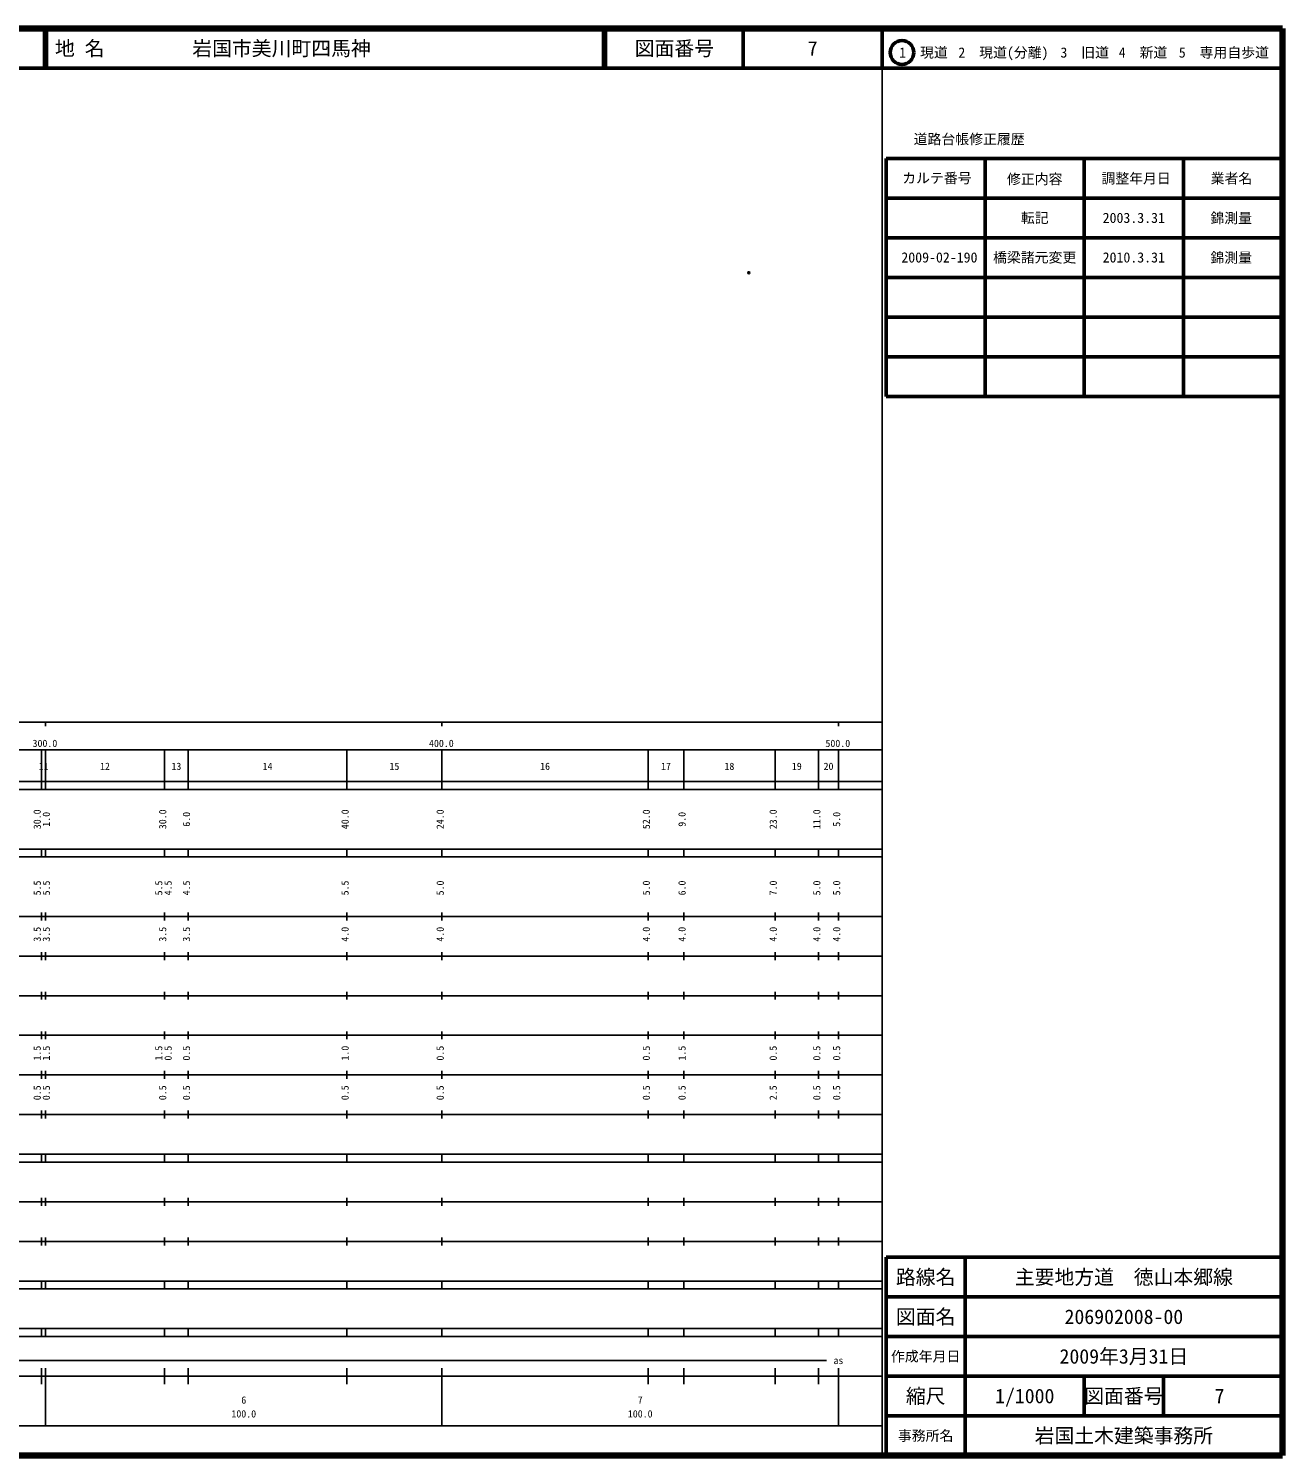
# Model space of a CAD drawing. Units: millimetres on the paper. Extents: x 40 to 680, y 20 to 380.
# Drawn here: x 363.7 to 680, y 20 to 380 of the extents above; entities that cross this region are included whole.
import ezdxf
from ezdxf.enums import TextEntityAlignment as Align

# ---------------------------------------------------------------- set-up
doc = ezdxf.new("R2010")
doc.units = ezdxf.units.MM
doc.header["$PDMODE"] = 32
doc.header["$PDSIZE"] = 0.5
doc.layers.add('M-OTRS', color=6, linetype='Continuous')
doc.layers.add('M-TTL-TXT', color=7, linetype='Continuous')
for name, color, linetype, lineweight in [('M-TTL', 2, 'Continuous', 140), ('M-TTL-BAND', 7, 'Continuous', 25), ('M-TTL-FRAM', 2, 'Continuous', 50), ('M-TTL-LINE', 7, 'Continuous', 50)]:
    doc.layers.add(name, color=color, linetype=linetype, lineweight=lineweight)
doc.styles.add('ＭＳ ゴシック', font='')
doc.styles.get('ＭＳ ゴシック').set_extended_font_data('MS Gothic')

msp = doc.modelspace()

# ---------------------------------------------------------------- linework, layer by layer
at = {"layer": 'M-OTRS'}
msp.add_point((545.38, 318.405), dxfattribs=at)
at = {"layer": 'M-TTL'}
for p, q in [((680, 380), (40, 380)), ((680, 20), (680, 380)), ((40, 20), (680, 20))]:
    msp.add_line(p, q, dxfattribs=at)
at = {"layer": 'M-TTL-BAND'}
for p, q in [((579, 20), (579, 370)), ((40, 205), (579, 205)), ((368, 205), (368, 204)), ((468, 205), (468, 204)), ((568, 205), (568, 204)), ((68, 198), (579, 198)), ((367, 188), (367, 198)), ((368, 188), (368, 198)), ((398, 188), (398, 198)), ((404, 188), (404, 198)), ((444, 188), (444, 198)), ((468, 188), (468, 198)), ((520, 188), (520, 198)), ((529, 188), (529, 198)), ((552, 188), (552, 198)), ((563, 188), (563, 198)), ((568, 188), (568, 198)), ((40, 190), (579, 190)), ((40, 188), (579, 188)), ((40, 173), (579, 173)), ((367, 171), (367, 173)), ((368, 171), (368, 173)), ((398, 171), (398, 173)), ((404, 171), (404, 173)), ((444, 171), (444, 173)), ((468, 171), (468, 173)), ((520, 171), (520, 173)), ((529, 171), (529, 173)), ((552, 171), (552, 173)), ((563, 171), (563, 173)), ((568, 171), (568, 173)), ((40, 171), (579, 171)), ((40, 156), (579, 156)), ((367, 155), (367, 157)), ((368, 155), (368, 157)), ((398, 155), (398, 157)), ((404, 155), (404, 157)), ((444, 155), (444, 157)), ((468, 155), (468, 157)), ((520, 155), (520, 157)), ((529, 155), (529, 157)), ((552, 155), (552, 157)), ((563, 155), (563, 157)), ((568, 155), (568, 157)), ((46, 146), (579, 146)), ((367, 145), (367, 147)), ((368, 145), (368, 147)), ((398, 145), (398, 147)), ((404, 145), (404, 147)), ((444, 145), (444, 147)), ((468, 145), (468, 147)), ((520, 145), (520, 147)), ((529, 145), (529, 147)), ((552, 145), (552, 147)), ((563, 145), (563, 147)), ((568, 145), (568, 147)), ((367, 135), (367, 137)), ((368, 135), (368, 137)), ((398, 135), (398, 137)), ((404, 135), (404, 137)), ((444, 135), (444, 137)), ((468, 135), (468, 137)), ((520, 135), (520, 137)), ((529, 135), (529, 137)), ((552, 135), (552, 137)), ((563, 135), (563, 137)), ((568, 135), (568, 137)), ((52, 136), (579, 136)), ((46, 126), (579, 126)), ((367, 125), (367, 127)), ((368, 125), (368, 127)), ((398, 125), (398, 127)), ((404, 125), (404, 127)), ((444, 125), (444, 127)), ((468, 125), (468, 127)), ((520, 125), (520, 127)), ((529, 125), (529, 127)), ((552, 125), (552, 127)), ((563, 125), (563, 127)), ((568, 125), (568, 127)), ((52, 116), (579, 116)), ((367, 115), (367, 117)), ((368, 115), (368, 117)), ((398, 115), (398, 117)), ((404, 115), (404, 117)), ((444, 115), (444, 117)), ((468, 115), (468, 117)), ((520, 115), (520, 117)), ((529, 115), (529, 117)), ((552, 115), (552, 117)), ((563, 115), (563, 117)), ((568, 115), (568, 117)), ((46, 106), (579, 106)), ((367, 105), (367, 107)), ((368, 105), (368, 107)), ((398, 105), (398, 107)), ((404, 105), (404, 107)), ((444, 105), (444, 107)), ((468, 105), (468, 107)), ((520, 105), (520, 107)), ((529, 105), (529, 107)), ((552, 105), (552, 107)), ((563, 105), (563, 107)), ((568, 105), (568, 107)), ((40, 96), (579, 96)), ((40, 94), (579, 94)), ((367, 94), (367, 96)), ((368, 94), (368, 96)), ((398, 94), (398, 96)), ((404, 94), (404, 96)), ((444, 94), (444, 96)), ((468, 94), (468, 96)), ((520, 94), (520, 96)), ((529, 94), (529, 96)), ((552, 94), (552, 96)), ((563, 94), (563, 96)), ((568, 94), (568, 96)), ((49, 84), (579, 84)), ((367, 83), (367, 85)), ((368, 83), (368, 85)), ((398, 83), (398, 85)), ((404, 83), (404, 85)), ((444, 83), (444, 85)), ((468, 83), (468, 85)), ((520, 83), (520, 85)), ((529, 83), (529, 85)), ((552, 83), (552, 85)), ((563, 83), (563, 85)), ((568, 83), (568, 85)), ((40, 74), (579, 74)), ((367, 73), (367, 75)), ((368, 73), (368, 75)), ((398, 73), (398, 75)), ((404, 73), (404, 75)), ((444, 73), (444, 75)), ((468, 73), (468, 75)), ((520, 73), (520, 75)), ((529, 73), (529, 75)), ((552, 73), (552, 75)), ((563, 73), (563, 75)), ((568, 73), (568, 75)), ((40, 64), (579, 64)), ((40, 62), (579, 62)), ((367, 62), (367, 64)), ((368, 62), (368, 64)), ((398, 62), (398, 64)), ((404, 62), (404, 64)), ((444, 62), (444, 64)), ((468, 62), (468, 64)), ((520, 62), (520, 64)), ((529, 62), (529, 64)), ((552, 62), (552, 64)), ((563, 62), (563, 64)), ((568, 62), (568, 64)), ((40, 52), (579, 52)), ((367, 50), (367, 52)), ((368, 50), (368, 52)), ((398, 50), (398, 52)), ((404, 50), (404, 52)), ((444, 50), (444, 52)), ((468, 50), (468, 52)), ((520, 50), (520, 52)), ((529, 50), (529, 52)), ((552, 50), (552, 52)), ((563, 50), (563, 52)), ((568, 50), (568, 52)), ((40, 50), (579, 50)), ((71, 44), (565, 44)), ((40, 40), (579, 40)), ((367, 38), (367, 42)), ((368, 27.5), (368, 42)), ((398, 38), (398, 42)), ((404, 38), (404, 42)), ((444, 38), (444, 42)), ((468, 27.5), (468, 42)), ((520, 38), (520, 42)), ((529, 38), (529, 42)), ((552, 38), (552, 42)), ((563, 38), (563, 42)), ((568, 27.5), (568, 42)), ((68, 27.5), (579, 27.5))]:
    msp.add_line(p, q, dxfattribs=at)
at = {"layer": 'M-TTL-FRAM'}
for p, q in [((580, 347.197), (580, 287.197)), ((580, 347.197), (680, 347.197)), ((580, 287.197), (680, 287.197)), ((680, 70), (580, 70)), ((580, 70), (580, 20))]:
    msp.add_line(p, q, dxfattribs=at)
at = {"layer": 'M-TTL-LINE'}
for p, q in [((367.75, 380), (367.75, 370)), ((368.25, 380), (368.25, 370)), ((508.747, 380), (508.747, 370)), ((509.247, 380), (509.247, 370)), ((543.997, 380), (543.997, 370)), ((579, 380), (579, 370)), ((40, 370), (680, 370)), ((605, 347.197), (605, 287.197)), ((630, 347.197), (630, 287.197)), ((655, 347.197), (655, 287.197)), ((580, 337.197), (680, 337.197)), ((580, 327.197), (680, 327.197)), ((580, 317.197), (680, 317.197)), ((580, 307.197), (680, 307.197)), ((580, 297.197), (680, 297.197)), ((600, 70), (600, 20)), ((680, 60), (580, 60)), ((680, 50), (580, 50)), ((680, 40), (580, 40)), ((630, 40), (630, 30)), ((650, 40), (650, 30)), ((680, 30), (580, 30))]:
    msp.add_line(p, q, dxfattribs=at)
msp.add_circle((584.031, 373.958), 3, dxfattribs=at)

# ---------------------------------------------------------------- texts
at = {"layer": 'M-TTL-BAND', "style": 'ＭＳ ゴシック'}
for s, p in [('300.0', (367.844, 198.195)), ('400.0', (467.844, 198.195)), ('500.0', (567.844, 198.195)), ('11', (367.5, 192.405)), ('12', (383, 192.405)), ('13', (401, 192.405)), ('14', (424, 192.405)), ('15', (456, 192.405)), ('16', (494, 192.405)), ('17', (524.5, 192.405)), ('18', (540.5, 192.405)), ('19', (557.5, 192.405)), ('20', (565.5, 192.405)), ('as', (568, 42.5)), ('6', (418, 32.523)), ('7', (518, 32.523)), ('100.0', (418, 29.033)), ('100.0', (518, 29.033))]:
    msp.add_text(s, height=1.833, dxfattribs=at).set_placement(p, align=Align.BOTTOM_CENTER)
for s, p in [('30.0', (367.351, 180.5)), ('1.0', (369.649, 180.5)), ('30.0', (399, 180.5)), ('6.0', (405, 180.5)), ('40.0', (445, 180.5)), ('24.0', (469, 180.5)), ('52.0', (521, 180.5)), ('9.0', (530, 180.5)), ('23.0', (553, 180.5)), ('11.0', (564, 180.5)), ('5.0', (569, 180.5)), ('5.5', (367.351, 163.174)), ('5.5', (369.649, 163.174)), ('5.5', (398, 163.174)), ('4.5', (400.37, 163.174)), ('4.5', (405, 163.174)), ('5.5', (445, 163.174)), ('5.0', (469, 163.174)), ('5.0', (521, 163.174)), ('6.0', (530, 163.174)), ('7.0', (553, 163.174)), ('5.0', (564, 163.174)), ('5.0', (569, 163.174)), ('3.5', (367.351, 151.5)), ('3.5', (369.649, 151.5)), ('3.5', (399, 151.5)), ('3.5', (405, 151.5)), ('4.0', (445, 151.5)), ('4.0', (469, 151.5)), ('4.0', (521, 151.5)), ('4.0', (530, 151.5)), ('4.0', (553, 151.5)), ('4.0', (564, 151.5)), ('4.0', (569, 151.5)), ('1.5', (367.351, 121.5)), ('1.5', (369.649, 121.5)), ('1.5', (398, 121.5)), ('0.5', (400.37, 121.5)), ('0.5', (405, 121.5)), ('1.0', (445, 121.5)), ('0.5', (469, 121.5)), ('0.5', (521, 121.5)), ('1.5', (530, 121.5)), ('0.5', (553, 121.5)), ('0.5', (564, 121.5)), ('0.5', (569, 121.5)), ('0.5', (367.351, 111.5)), ('0.5', (369.649, 111.5)), ('0.5', (399, 111.5)), ('0.5', (405, 111.5)), ('0.5', (445, 111.5)), ('0.5', (469, 111.5)), ('0.5', (521, 111.5)), ('0.5', (530, 111.5)), ('2.5', (553, 111.5)), ('0.5', (564, 111.5)), ('0.5', (569, 111.5))]:
    msp.add_text(s, height=1.833, rotation=90, dxfattribs=at).set_placement(p, align=Align.BOTTOM_CENTER)
at = {"layer": 'M-TTL-TXT', "style": 'ＭＳ ゴシック'}
for s, p in [('地 名', (370.38, 375)), ('岩国市美川町四馬神', (405.024, 375))]:
    msp.add_text(s, height=3.666, dxfattribs=at).set_placement(p, align=Align.MIDDLE_LEFT)
for s, height, p in [('図面番号', 3.666, (526.622, 375)), ('7', 3.666, (561.497, 375)), ('1\u3000現道', 2.566, (589.448, 373.958)), ('2\u3000現道(分離)', 2.566, (609.619, 373.958)), ('3\u3000旧道', 2.566, (630.121, 373.958)), ('4\u3000新道', 2.566, (644.824, 373.958)), ('5\u3000専用自歩道', 2.566, (665.228, 373.958)), ('道路台帳修正履歴', 2.566, (600.968, 352.113)), ('カルテ番号', 2.566, (592.839, 342.277)), ('修正内容', 2.566, (617.509, 342.023)), ('調整年月日', 2.566, (643.089, 342.197)), ('業者名', 2.566, (667.134, 342.197)), ('転記', 2.566, (617.5, 332.245)), ('2003.3.31', 2.566, (642.5, 332.245)), ('錦測量', 2.566, (667.077, 332.189)), ('2009-02-190', 2.566, (593.473, 322.256)), ('橋梁諸元変更', 2.566, (617.5, 322.256)), ('2010.3.31', 2.566, (642.5, 322.256)), ('錦測量', 2.566, (667.077, 322.199)), ('路線名', 3.666, (590, 65)), ('路線名', 3.666, (590, 65)), ('主要地方道\u3000徳山本郷線', 3.666, (640, 65)), ('図面名', 3.666, (590, 55)), ('図面名', 3.666, (590, 55)), ('206902008-00', 3.666, (640, 55)), ('2009年3月31日', 3.666, (640, 45)), ('作成年月日', 2.566, (590, 45)), ('作成年月日', 2.566, (590, 45)), ('縮尺', 3.666, (590, 35)), ('縮尺', 3.666, (590, 35)), ('1/1000', 3.666, (615, 35)), ('図面番号', 3.666, (640, 35)), ('図面番号', 3.666, (640, 35)), ('7', 3.666, (664.125, 35)), ('事務所名', 2.566, (590, 25)), ('事務所名', 2.566, (590, 25)), ('岩国土木建築事務所', 3.666, (640, 25))]:
    msp.add_text(s, height=height, dxfattribs=at).set_placement(p, align=Align.MIDDLE_CENTER)

doc.saveas('drawing.dxf')
